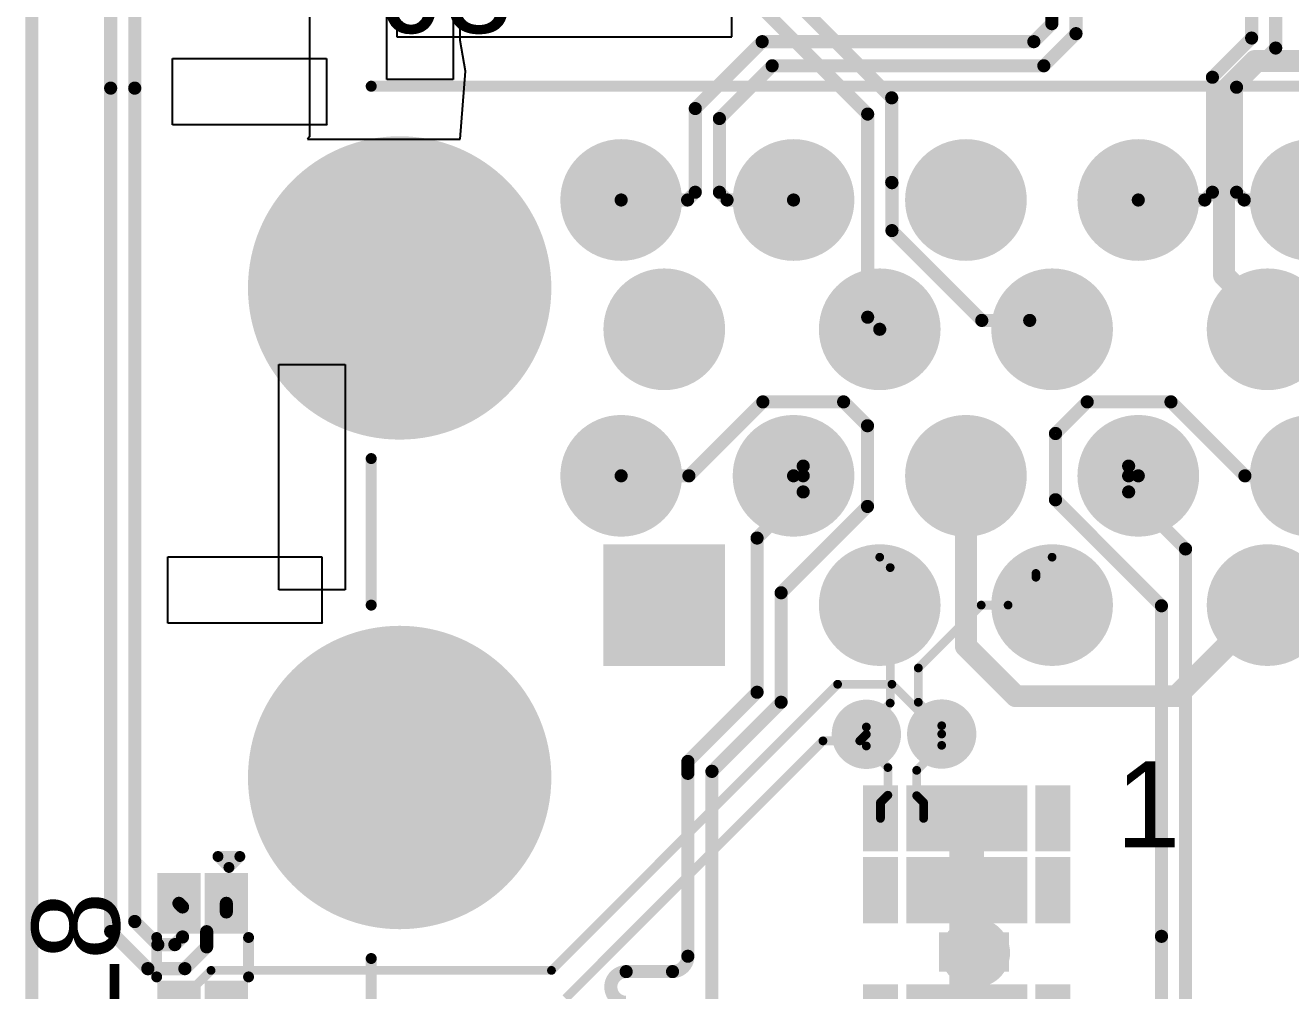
# Model space of a CAD drawing. Header units: millimetres. Extents: x 0 to 172, y 0 to 138.
# Drawn here: x 57.63 to 72.31, y 6.39 to 17.59 of the extents above; entities that cross this region are included whole.
import ezdxf

# ---------------------------------------------------------------- set-up
doc = ezdxf.new("R2010")
doc.units = ezdxf.units.MM
for name, color, linetype in [('BottomLayer', 5, 'Continuous'), ('BottomPaste', 16, 'Continuous'), ('BottomSolder', 6, 'Continuous'), ('MultiLayer', 9, 'Continuous'), ('PadHoleLayer', 156, 'Continuous'), ('TopLayer', 1, 'Continuous'), ('TopOverlay', 2, 'Continuous'), ('TopPaste', 8, 'Continuous'), ('TopSolder', 216, 'Continuous'), ('ViaHoleLayer', 16, 'Continuous')]:
    doc.layers.add(name, color=color, linetype=linetype)
doc.styles.add('Arial', font='', dxfattribs={"height": 0.2})
doc.styles.get('Arial').set_extended_font_data('Arial')

# ---------------------------------------------------------------- blocks, each defined once
blk = doc.blocks.new('10_USON__2_5_1__B_26')
at = {"layer": 'BottomLayer'}
for points in [[(-0.7, 1.1), (-0.135, 1.1), (-0.135, 0.9), (-0.7, 0.9)], [(0.135, 1.1), (0.7, 1.1), (0.7, 0.9), (0.135, 0.9)], [(-0.7, 0.6), (-0.135, 0.6), (-0.135, 0.4), (-0.7, 0.4)], [(0.135, 0.6), (0.7, 0.6), (0.7, 0.4), (0.135, 0.4)], [(-0.7, 0.2), (-0.135, 0.2), (-0.135, -0.2), (-0.7, -0.2)], [(0.135, 0.2), (0.7, 0.2), (0.7, -0.2), (0.135, -0.2)], [(-0.7, -0.4), (-0.135, -0.4), (-0.135, -0.6), (-0.7, -0.6)], [(0.135, -0.4), (0.7, -0.4), (0.7, -0.6), (0.135, -0.6)], [(-0.7, -0.9), (-0.135, -0.9), (-0.135, -1.1), (-0.7, -1.1)], [(0.135, -0.9), (0.7, -0.9), (0.7, -1.1), (0.135, -1.1)]]:
    blk.add_hatch(color=5, dxfattribs=at).paths.add_polyline_path(points)
at = {"layer": 'BottomPaste'}
for points in [[(-0.7, 1.1), (-0.135, 1.1), (-0.135, 0.9), (-0.7, 0.9)], [(0.135, 1.1), (0.7, 1.1), (0.7, 0.9), (0.135, 0.9)], [(-0.7, 0.6), (-0.135, 0.6), (-0.135, 0.4), (-0.7, 0.4)], [(0.135, 0.6), (0.7, 0.6), (0.7, 0.4), (0.135, 0.4)], [(-0.7, 0.2), (-0.135, 0.2), (-0.135, -0.2), (-0.7, -0.2)], [(0.135, 0.2), (0.7, 0.2), (0.7, -0.2), (0.135, -0.2)], [(-0.7, -0.4), (-0.135, -0.4), (-0.135, -0.6), (-0.7, -0.6)], [(0.135, -0.4), (0.7, -0.4), (0.7, -0.6), (0.135, -0.6)], [(-0.7, -0.9), (-0.135, -0.9), (-0.135, -1.1), (-0.7, -1.1)], [(0.135, -0.9), (0.7, -0.9), (0.7, -1.1), (0.135, -1.1)]]:
    blk.add_hatch(color=16, dxfattribs=at).paths.add_polyline_path(points)
at = {"layer": 'BottomSolder'}
for points in [[(-0.802, 1.202), (-0.033, 1.202), (-0.033, 0.798), (-0.802, 0.798)], [(0.033, 1.202), (0.802, 1.202), (0.802, 0.798), (0.033, 0.798)], [(-0.802, 0.702), (-0.033, 0.702), (-0.033, 0.298), (-0.802, 0.298)], [(0.033, 0.702), (0.802, 0.702), (0.802, 0.298), (0.033, 0.298)], [(-0.802, 0.302), (-0.033, 0.302), (-0.033, -0.302), (-0.802, -0.302)], [(0.033, 0.302), (0.802, 0.302), (0.802, -0.302), (0.033, -0.302)], [(-0.802, -0.298), (-0.033, -0.298), (-0.033, -0.702), (-0.802, -0.702)], [(0.033, -0.298), (0.802, -0.298), (0.802, -0.702), (0.033, -0.702)], [(-0.802, -0.798), (-0.033, -0.798), (-0.033, -1.202), (-0.802, -1.202)], [(0.033, -0.798), (0.802, -0.798), (0.802, -1.202), (0.033, -1.202)]]:
    blk.add_hatch(color=6, dxfattribs=at).paths.add_polyline_path(points)
blk = doc.blocks.new('10_USON__2_5_1__B_27')
at = {"layer": 'BottomLayer'}
for points in [[(-0.7, 1.1), (-0.135, 1.1), (-0.135, 0.9), (-0.7, 0.9)], [(0.135, 1.1), (0.7, 1.1), (0.7, 0.9), (0.135, 0.9)], [(-0.7, 0.6), (-0.135, 0.6), (-0.135, 0.4), (-0.7, 0.4)], [(0.135, 0.6), (0.7, 0.6), (0.7, 0.4), (0.135, 0.4)], [(-0.7, 0.2), (-0.135, 0.2), (-0.135, -0.2), (-0.7, -0.2)], [(0.135, 0.2), (0.7, 0.2), (0.7, -0.2), (0.135, -0.2)], [(-0.7, -0.4), (-0.135, -0.4), (-0.135, -0.6), (-0.7, -0.6)], [(0.135, -0.4), (0.7, -0.4), (0.7, -0.6), (0.135, -0.6)], [(-0.7, -0.9), (-0.135, -0.9), (-0.135, -1.1), (-0.7, -1.1)], [(0.135, -0.9), (0.7, -0.9), (0.7, -1.1), (0.135, -1.1)]]:
    blk.add_hatch(color=5, dxfattribs=at).paths.add_polyline_path(points)
at = {"layer": 'BottomPaste'}
for points in [[(-0.7, 1.1), (-0.135, 1.1), (-0.135, 0.9), (-0.7, 0.9)], [(0.135, 1.1), (0.7, 1.1), (0.7, 0.9), (0.135, 0.9)], [(-0.7, 0.6), (-0.135, 0.6), (-0.135, 0.4), (-0.7, 0.4)], [(0.135, 0.6), (0.7, 0.6), (0.7, 0.4), (0.135, 0.4)], [(-0.7, 0.2), (-0.135, 0.2), (-0.135, -0.2), (-0.7, -0.2)], [(0.135, 0.2), (0.7, 0.2), (0.7, -0.2), (0.135, -0.2)], [(-0.7, -0.4), (-0.135, -0.4), (-0.135, -0.6), (-0.7, -0.6)], [(0.135, -0.4), (0.7, -0.4), (0.7, -0.6), (0.135, -0.6)], [(-0.7, -0.9), (-0.135, -0.9), (-0.135, -1.1), (-0.7, -1.1)], [(0.135, -0.9), (0.7, -0.9), (0.7, -1.1), (0.135, -1.1)]]:
    blk.add_hatch(color=16, dxfattribs=at).paths.add_polyline_path(points)
at = {"layer": 'BottomSolder'}
for points in [[(-0.802, 1.202), (-0.033, 1.202), (-0.033, 0.798), (-0.802, 0.798)], [(0.033, 1.202), (0.802, 1.202), (0.802, 0.798), (0.033, 0.798)], [(-0.802, 0.702), (-0.033, 0.702), (-0.033, 0.298), (-0.802, 0.298)], [(0.033, 0.702), (0.802, 0.702), (0.802, 0.298), (0.033, 0.298)], [(-0.802, 0.302), (-0.033, 0.302), (-0.033, -0.302), (-0.802, -0.302)], [(0.033, 0.302), (0.802, 0.302), (0.802, -0.302), (0.033, -0.302)], [(-0.802, -0.298), (-0.033, -0.298), (-0.033, -0.702), (-0.802, -0.702)], [(0.033, -0.298), (0.802, -0.298), (0.802, -0.702), (0.033, -0.702)], [(-0.802, -0.798), (-0.033, -0.798), (-0.033, -1.202), (-0.802, -1.202)], [(0.033, -0.798), (0.802, -0.798), (0.802, -1.202), (0.033, -1.202)]]:
    blk.add_hatch(color=6, dxfattribs=at).paths.add_polyline_path(points)
blk = doc.blocks.new('MCZ1210DH900L2TA0G_247')
at = {"layer": 'TopLayer'}
for points in [[(-0.375, 0.125), (-0.875, 0.125), (-0.875, 0.425), (-0.375, 0.425)], [(0.875, 0.125), (0.375, 0.125), (0.375, 0.425), (0.875, 0.425)], [(-0.375, -0.425), (-0.875, -0.425), (-0.875, -0.125), (-0.375, -0.125)], [(0.875, -0.425), (0.375, -0.425), (0.375, -0.125), (0.875, -0.125)]]:
    blk.add_hatch(color=1, dxfattribs=at).paths.add_polyline_path(points)
at = {"layer": 'TopPaste'}
for points in [[(-0.375, 0.125), (-0.875, 0.125), (-0.875, 0.425), (-0.375, 0.425)], [(0.875, 0.125), (0.375, 0.125), (0.375, 0.425), (0.875, 0.425)], [(-0.375, -0.425), (-0.875, -0.425), (-0.875, -0.125), (-0.375, -0.125)], [(0.875, -0.425), (0.375, -0.425), (0.375, -0.125), (0.875, -0.125)]]:
    blk.add_hatch(color=8, dxfattribs=at).paths.add_polyline_path(points)
at = {"layer": 'TopSolder'}
for points in [[(-0.273, 0.023), (-0.977, 0.023), (-0.977, 0.527), (-0.273, 0.527)], [(0.977, 0.023), (0.273, 0.023), (0.273, 0.527), (0.977, 0.527)], [(-0.273, -0.527), (-0.977, -0.527), (-0.977, -0.023), (-0.273, -0.023)], [(0.977, -0.527), (0.273, -0.527), (0.273, -0.023), (0.977, -0.023)]]:
    blk.add_hatch(color=216, dxfattribs=at).paths.add_polyline_path(points)
at = {"layer": 'TopOverlay', "const_width": 0.127}
for points in [[(0.229, 0.533), (-0.229, 0.533)], [(-1.041, 0.305), (-1.168, 0.432)], [(-1.168, 0.178), (-1.168, 0.432)], [(-1.168, 0.178), (-1.041, 0.305)], [(0.229, -0.533), (-0.229, -0.533)]]:
    blk.add_lwpolyline(points, dxfattribs=at)
at = {"layer": 'TopOverlay', "const_width": 0.0635}
for points in [[(-0.26, 0.533, 1), (-0.197, 0.533, 1)], [(0.197, 0.533, 1), (0.26, 0.533, 1)], [(-1.2, 0.432, 1), (-1.137, 0.432, 1)], [(-1.2, 0.432, 1), (-1.137, 0.432, 1)], [(-1.073, 0.305, 1), (-1.01, 0.305, 1)], [(-1.073, 0.305, 1), (-1.01, 0.305, 1)], [(-1.2, 0.178, 1), (-1.137, 0.178, 1)], [(-1.2, 0.178, 1), (-1.137, 0.178, 1)], [(-0.26, -0.533, 1), (-0.197, -0.533, 1)], [(0.197, -0.533, 1), (0.26, -0.533, 1)]]:
    blk.add_lwpolyline(points, format="xyb", close=True, dxfattribs=at)
blk = doc.blocks.new('0484060003_266')
at = {"layer": 'BottomLayer'}
h = blk.add_hatch(color=5, dxfattribs=at)
edge = h.paths.add_edge_path()
edge.add_arc((-6.57, 2.33), 1.658, 0, 360)
h = blk.add_hatch(color=5, dxfattribs=at)
edge = h.paths.add_edge_path()
edge.add_arc((-4, 3.35), 0.604, 0, 360)
h = blk.add_hatch(color=5, dxfattribs=at)
edge = h.paths.add_edge_path()
edge.add_arc((-2, 3.35), 0.604, 0, 360)
h = blk.add_hatch(color=5, dxfattribs=at)
edge = h.paths.add_edge_path()
edge.add_arc((0, 3.35), 0.604, 0, 360)
h = blk.add_hatch(color=5, dxfattribs=at)
edge = h.paths.add_edge_path()
edge.add_arc((2, 3.35), 0.604, 0, 360)
h = blk.add_hatch(color=5, dxfattribs=at)
edge = h.paths.add_edge_path()
edge.add_arc((4, 3.35), 0.604, 0, 360)
h = blk.add_hatch(color=5, dxfattribs=at)
edge = h.paths.add_edge_path()
edge.add_arc((-3.5, 1.85), 0.604, 0, 360)
h = blk.add_hatch(color=5, dxfattribs=at)
edge = h.paths.add_edge_path()
edge.add_arc((-1, 1.85), 0.604, 0, 360)
h = blk.add_hatch(color=5, dxfattribs=at)
edge = h.paths.add_edge_path()
edge.add_arc((1, 1.85), 0.604, 0, 360)
h = blk.add_hatch(color=5, dxfattribs=at)
edge = h.paths.add_edge_path()
edge.add_arc((3.5, 1.85), 0.604, 0, 360)
h = blk.add_hatch(color=5, dxfattribs=at)
edge = h.paths.add_edge_path()
edge.add_arc((-4, 0.15), 0.604, 0, 360)
h = blk.add_hatch(color=5, dxfattribs=at)
edge = h.paths.add_edge_path()
edge.add_arc((-2, 0.15), 0.604, 0, 360)
h = blk.add_hatch(color=5, dxfattribs=at)
edge = h.paths.add_edge_path()
edge.add_arc((0, 0.15), 0.604, 0, 360)
h = blk.add_hatch(color=5, dxfattribs=at)
edge = h.paths.add_edge_path()
edge.add_arc((2, 0.15), 0.604, 0, 360)
h = blk.add_hatch(color=5, dxfattribs=at)
edge = h.paths.add_edge_path()
edge.add_arc((4, 0.15), 0.604, 0, 360)
blk.add_hatch(color=5, dxfattribs=at).paths.add_polyline_path([(-4.104, -0.746), (-2.896, -0.746), (-2.896, -1.954), (-4.104, -1.954)])
h = blk.add_hatch(color=5, dxfattribs=at)
edge = h.paths.add_edge_path()
edge.add_arc((-1, -1.35), 0.604, 0, 360)
h = blk.add_hatch(color=5, dxfattribs=at)
edge = h.paths.add_edge_path()
edge.add_arc((1, -1.35), 0.604, 0, 360)
h = blk.add_hatch(color=5, dxfattribs=at)
edge = h.paths.add_edge_path()
edge.add_arc((3.5, -1.35), 0.604, 0, 360)
h = blk.add_hatch(color=5, dxfattribs=at)
edge = h.paths.add_edge_path()
edge.add_arc((-6.57, -3.35), 1.658, 0, 360)
at = {"layer": 'BottomSolder'}
h = blk.add_hatch(color=6, dxfattribs=at)
edge = h.paths.add_edge_path()
edge.add_arc((-6.57, 2.33), 1.76, 0, 360)
h = blk.add_hatch(color=6, dxfattribs=at)
edge = h.paths.add_edge_path()
edge.add_arc((-4, 3.35), 0.706, 0, 360)
h = blk.add_hatch(color=6, dxfattribs=at)
edge = h.paths.add_edge_path()
edge.add_arc((-2, 3.35), 0.706, 0, 360)
h = blk.add_hatch(color=6, dxfattribs=at)
edge = h.paths.add_edge_path()
edge.add_arc((0, 3.35), 0.706, 0, 360)
h = blk.add_hatch(color=6, dxfattribs=at)
edge = h.paths.add_edge_path()
edge.add_arc((2, 3.35), 0.706, 0, 360)
h = blk.add_hatch(color=6, dxfattribs=at)
edge = h.paths.add_edge_path()
edge.add_arc((4, 3.35), 0.706, 0, 360)
h = blk.add_hatch(color=6, dxfattribs=at)
edge = h.paths.add_edge_path()
edge.add_arc((-3.5, 1.85), 0.706, 0, 360)
h = blk.add_hatch(color=6, dxfattribs=at)
edge = h.paths.add_edge_path()
edge.add_arc((-1, 1.85), 0.706, 0, 360)
h = blk.add_hatch(color=6, dxfattribs=at)
edge = h.paths.add_edge_path()
edge.add_arc((1, 1.85), 0.706, 0, 360)
h = blk.add_hatch(color=6, dxfattribs=at)
edge = h.paths.add_edge_path()
edge.add_arc((3.5, 1.85), 0.706, 0, 360)
h = blk.add_hatch(color=6, dxfattribs=at)
edge = h.paths.add_edge_path()
edge.add_arc((-4, 0.15), 0.706, 0, 360)
h = blk.add_hatch(color=6, dxfattribs=at)
edge = h.paths.add_edge_path()
edge.add_arc((-2, 0.15), 0.706, 0, 360)
h = blk.add_hatch(color=6, dxfattribs=at)
edge = h.paths.add_edge_path()
edge.add_arc((0, 0.15), 0.706, 0, 360)
h = blk.add_hatch(color=6, dxfattribs=at)
edge = h.paths.add_edge_path()
edge.add_arc((2, 0.15), 0.706, 0, 360)
h = blk.add_hatch(color=6, dxfattribs=at)
edge = h.paths.add_edge_path()
edge.add_arc((4, 0.15), 0.706, 0, 360)
blk.add_hatch(color=6, dxfattribs=at).paths.add_polyline_path([(-4.206, -0.644), (-2.794, -0.644), (-2.794, -2.056), (-4.206, -2.056)])
h = blk.add_hatch(color=6, dxfattribs=at)
edge = h.paths.add_edge_path()
edge.add_arc((-1, -1.35), 0.706, 0, 360)
h = blk.add_hatch(color=6, dxfattribs=at)
edge = h.paths.add_edge_path()
edge.add_arc((1, -1.35), 0.706, 0, 360)
h = blk.add_hatch(color=6, dxfattribs=at)
edge = h.paths.add_edge_path()
edge.add_arc((3.5, -1.35), 0.706, 0, 360)
h = blk.add_hatch(color=6, dxfattribs=at)
edge = h.paths.add_edge_path()
edge.add_arc((-6.57, -3.35), 1.76, 0, 360)
at = {"layer": 'MultiLayer'}
h = blk.add_hatch(color=9, dxfattribs=at)
edge = h.paths.add_edge_path()
edge.add_arc((-6.57, 2.33), 1.658, 0, 360)
h = blk.add_hatch(color=9, dxfattribs=at)
edge = h.paths.add_edge_path()
edge.add_arc((-4, 3.35), 0.604, 0, 360)
h = blk.add_hatch(color=9, dxfattribs=at)
edge = h.paths.add_edge_path()
edge.add_arc((-2, 3.35), 0.604, 0, 360)
h = blk.add_hatch(color=9, dxfattribs=at)
edge = h.paths.add_edge_path()
edge.add_arc((0, 3.35), 0.604, 0, 360)
h = blk.add_hatch(color=9, dxfattribs=at)
edge = h.paths.add_edge_path()
edge.add_arc((2, 3.35), 0.604, 0, 360)
h = blk.add_hatch(color=9, dxfattribs=at)
edge = h.paths.add_edge_path()
edge.add_arc((4, 3.35), 0.604, 0, 360)
h = blk.add_hatch(color=9, dxfattribs=at)
edge = h.paths.add_edge_path()
edge.add_arc((-3.5, 1.85), 0.604, 0, 360)
h = blk.add_hatch(color=9, dxfattribs=at)
edge = h.paths.add_edge_path()
edge.add_arc((-1, 1.85), 0.604, 0, 360)
h = blk.add_hatch(color=9, dxfattribs=at)
edge = h.paths.add_edge_path()
edge.add_arc((1, 1.85), 0.604, 0, 360)
h = blk.add_hatch(color=9, dxfattribs=at)
edge = h.paths.add_edge_path()
edge.add_arc((3.5, 1.85), 0.604, 0, 360)
h = blk.add_hatch(color=9, dxfattribs=at)
edge = h.paths.add_edge_path()
edge.add_arc((-4, 0.15), 0.604, 0, 360)
h = blk.add_hatch(color=9, dxfattribs=at)
edge = h.paths.add_edge_path()
edge.add_arc((-2, 0.15), 0.604, 0, 360)
h = blk.add_hatch(color=9, dxfattribs=at)
edge = h.paths.add_edge_path()
edge.add_arc((0, 0.15), 0.604, 0, 360)
h = blk.add_hatch(color=9, dxfattribs=at)
edge = h.paths.add_edge_path()
edge.add_arc((2, 0.15), 0.604, 0, 360)
h = blk.add_hatch(color=9, dxfattribs=at)
edge = h.paths.add_edge_path()
edge.add_arc((4, 0.15), 0.604, 0, 360)
blk.add_hatch(color=9, dxfattribs=at).paths.add_polyline_path([(-4.104, -0.746), (-2.896, -0.746), (-2.896, -1.954), (-4.104, -1.954)])
h = blk.add_hatch(color=9, dxfattribs=at)
edge = h.paths.add_edge_path()
edge.add_arc((-1, -1.35), 0.604, 0, 360)
h = blk.add_hatch(color=9, dxfattribs=at)
edge = h.paths.add_edge_path()
edge.add_arc((1, -1.35), 0.604, 0, 360)
h = blk.add_hatch(color=9, dxfattribs=at)
edge = h.paths.add_edge_path()
edge.add_arc((3.5, -1.35), 0.604, 0, 360)
h = blk.add_hatch(color=9, dxfattribs=at)
edge = h.paths.add_edge_path()
edge.add_arc((-6.57, -3.35), 1.658, 0, 360)
at = {"layer": 'PadHoleLayer'}
h = blk.add_hatch(color=156, dxfattribs=at)
edge = h.paths.add_edge_path()
edge.add_arc((-4, 3.35), 0.35, 0, 360)
h = blk.add_hatch(color=156, dxfattribs=at)
edge = h.paths.add_edge_path()
edge.add_arc((-2, 3.35), 0.35, 0, 360)
h = blk.add_hatch(color=156, dxfattribs=at)
edge = h.paths.add_edge_path()
edge.add_arc((0, 3.35), 0.35, 0, 360)
h = blk.add_hatch(color=156, dxfattribs=at)
edge = h.paths.add_edge_path()
edge.add_arc((2, 3.35), 0.35, 0, 360)
h = blk.add_hatch(color=156, dxfattribs=at)
edge = h.paths.add_edge_path()
edge.add_arc((4, 3.35), 0.35, 0, 360)
h = blk.add_hatch(color=156, dxfattribs=at)
edge = h.paths.add_edge_path()
edge.add_arc((-6.57, 2.33), 1.15, 0, 360)
h = blk.add_hatch(color=156, dxfattribs=at)
edge = h.paths.add_edge_path()
edge.add_arc((-3.5, 1.85), 0.35, 0, 360)
h = blk.add_hatch(color=156, dxfattribs=at)
edge = h.paths.add_edge_path()
edge.add_arc((-1, 1.85), 0.35, 0, 360)
h = blk.add_hatch(color=156, dxfattribs=at)
edge = h.paths.add_edge_path()
edge.add_arc((1, 1.85), 0.35, 0, 360)
h = blk.add_hatch(color=156, dxfattribs=at)
edge = h.paths.add_edge_path()
edge.add_arc((3.5, 1.85), 0.35, 0, 360)
h = blk.add_hatch(color=156, dxfattribs=at)
edge = h.paths.add_edge_path()
edge.add_arc((-4, 0.15), 0.35, 0, 360)
h = blk.add_hatch(color=156, dxfattribs=at)
edge = h.paths.add_edge_path()
edge.add_arc((-2, 0.15), 0.35, 0, 360)
h = blk.add_hatch(color=156, dxfattribs=at)
edge = h.paths.add_edge_path()
edge.add_arc((0, 0.15), 0.35, 0, 360)
h = blk.add_hatch(color=156, dxfattribs=at)
edge = h.paths.add_edge_path()
edge.add_arc((2, 0.15), 0.35, 0, 360)
h = blk.add_hatch(color=156, dxfattribs=at)
edge = h.paths.add_edge_path()
edge.add_arc((4, 0.15), 0.35, 0, 360)
h = blk.add_hatch(color=156, dxfattribs=at)
edge = h.paths.add_edge_path()
edge.add_arc((-3.5, -1.35), 0.35, 0, 360)
h = blk.add_hatch(color=156, dxfattribs=at)
edge = h.paths.add_edge_path()
edge.add_arc((-1, -1.35), 0.35, 0, 360)
h = blk.add_hatch(color=156, dxfattribs=at)
edge = h.paths.add_edge_path()
edge.add_arc((1, -1.35), 0.35, 0, 360)
h = blk.add_hatch(color=156, dxfattribs=at)
edge = h.paths.add_edge_path()
edge.add_arc((3.5, -1.35), 0.35, 0, 360)
h = blk.add_hatch(color=156, dxfattribs=at)
edge = h.paths.add_edge_path()
edge.add_arc((-6.57, -3.35), 1.15, 0, 360)
at = {"layer": 'TopLayer'}
h = blk.add_hatch(color=1, dxfattribs=at)
edge = h.paths.add_edge_path()
edge.add_arc((-6.57, 2.33), 1.658, 0, 360)
h = blk.add_hatch(color=1, dxfattribs=at)
edge = h.paths.add_edge_path()
edge.add_arc((-4, 3.35), 0.604, 0, 360)
h = blk.add_hatch(color=1, dxfattribs=at)
edge = h.paths.add_edge_path()
edge.add_arc((-2, 3.35), 0.604, 0, 360)
h = blk.add_hatch(color=1, dxfattribs=at)
edge = h.paths.add_edge_path()
edge.add_arc((0, 3.35), 0.604, 0, 360)
h = blk.add_hatch(color=1, dxfattribs=at)
edge = h.paths.add_edge_path()
edge.add_arc((2, 3.35), 0.604, 0, 360)
h = blk.add_hatch(color=1, dxfattribs=at)
edge = h.paths.add_edge_path()
edge.add_arc((4, 3.35), 0.604, 0, 360)
h = blk.add_hatch(color=1, dxfattribs=at)
edge = h.paths.add_edge_path()
edge.add_arc((-3.5, 1.85), 0.604, 0, 360)
h = blk.add_hatch(color=1, dxfattribs=at)
edge = h.paths.add_edge_path()
edge.add_arc((-1, 1.85), 0.604, 0, 360)
h = blk.add_hatch(color=1, dxfattribs=at)
edge = h.paths.add_edge_path()
edge.add_arc((1, 1.85), 0.604, 0, 360)
h = blk.add_hatch(color=1, dxfattribs=at)
edge = h.paths.add_edge_path()
edge.add_arc((3.5, 1.85), 0.604, 0, 360)
h = blk.add_hatch(color=1, dxfattribs=at)
edge = h.paths.add_edge_path()
edge.add_arc((-4, 0.15), 0.604, 0, 360)
h = blk.add_hatch(color=1, dxfattribs=at)
edge = h.paths.add_edge_path()
edge.add_arc((-2, 0.15), 0.604, 0, 360)
h = blk.add_hatch(color=1, dxfattribs=at)
edge = h.paths.add_edge_path()
edge.add_arc((0, 0.15), 0.604, 0, 360)
h = blk.add_hatch(color=1, dxfattribs=at)
edge = h.paths.add_edge_path()
edge.add_arc((2, 0.15), 0.604, 0, 360)
h = blk.add_hatch(color=1, dxfattribs=at)
edge = h.paths.add_edge_path()
edge.add_arc((4, 0.15), 0.604, 0, 360)
blk.add_hatch(color=1, dxfattribs=at).paths.add_polyline_path([(-4.104, -0.746), (-2.896, -0.746), (-2.896, -1.954), (-4.104, -1.954)])
h = blk.add_hatch(color=1, dxfattribs=at)
edge = h.paths.add_edge_path()
edge.add_arc((-1, -1.35), 0.604, 0, 360)
h = blk.add_hatch(color=1, dxfattribs=at)
edge = h.paths.add_edge_path()
edge.add_arc((1, -1.35), 0.604, 0, 360)
h = blk.add_hatch(color=1, dxfattribs=at)
edge = h.paths.add_edge_path()
edge.add_arc((3.5, -1.35), 0.604, 0, 360)
h = blk.add_hatch(color=1, dxfattribs=at)
edge = h.paths.add_edge_path()
edge.add_arc((-6.57, -3.35), 1.658, 0, 360)
at = {"layer": 'TopSolder'}
h = blk.add_hatch(color=216, dxfattribs=at)
edge = h.paths.add_edge_path()
edge.add_arc((-6.57, 2.33), 1.76, 0, 360)
h = blk.add_hatch(color=216, dxfattribs=at)
edge = h.paths.add_edge_path()
edge.add_arc((-4, 3.35), 0.706, 0, 360)
h = blk.add_hatch(color=216, dxfattribs=at)
edge = h.paths.add_edge_path()
edge.add_arc((-2, 3.35), 0.706, 0, 360)
h = blk.add_hatch(color=216, dxfattribs=at)
edge = h.paths.add_edge_path()
edge.add_arc((0, 3.35), 0.706, 0, 360)
h = blk.add_hatch(color=216, dxfattribs=at)
edge = h.paths.add_edge_path()
edge.add_arc((2, 3.35), 0.706, 0, 360)
h = blk.add_hatch(color=216, dxfattribs=at)
edge = h.paths.add_edge_path()
edge.add_arc((4, 3.35), 0.706, 0, 360)
h = blk.add_hatch(color=216, dxfattribs=at)
edge = h.paths.add_edge_path()
edge.add_arc((-3.5, 1.85), 0.706, 0, 360)
h = blk.add_hatch(color=216, dxfattribs=at)
edge = h.paths.add_edge_path()
edge.add_arc((-1, 1.85), 0.706, 0, 360)
h = blk.add_hatch(color=216, dxfattribs=at)
edge = h.paths.add_edge_path()
edge.add_arc((1, 1.85), 0.706, 0, 360)
h = blk.add_hatch(color=216, dxfattribs=at)
edge = h.paths.add_edge_path()
edge.add_arc((3.5, 1.85), 0.706, 0, 360)
h = blk.add_hatch(color=216, dxfattribs=at)
edge = h.paths.add_edge_path()
edge.add_arc((-4, 0.15), 0.706, 0, 360)
h = blk.add_hatch(color=216, dxfattribs=at)
edge = h.paths.add_edge_path()
edge.add_arc((-2, 0.15), 0.706, 0, 360)
h = blk.add_hatch(color=216, dxfattribs=at)
edge = h.paths.add_edge_path()
edge.add_arc((0, 0.15), 0.706, 0, 360)
h = blk.add_hatch(color=216, dxfattribs=at)
edge = h.paths.add_edge_path()
edge.add_arc((2, 0.15), 0.706, 0, 360)
h = blk.add_hatch(color=216, dxfattribs=at)
edge = h.paths.add_edge_path()
edge.add_arc((4, 0.15), 0.706, 0, 360)
blk.add_hatch(color=216, dxfattribs=at).paths.add_polyline_path([(-4.206, -0.644), (-2.794, -0.644), (-2.794, -2.056), (-4.206, -2.056)])
h = blk.add_hatch(color=216, dxfattribs=at)
edge = h.paths.add_edge_path()
edge.add_arc((-1, -1.35), 0.706, 0, 360)
h = blk.add_hatch(color=216, dxfattribs=at)
edge = h.paths.add_edge_path()
edge.add_arc((1, -1.35), 0.706, 0, 360)
h = blk.add_hatch(color=216, dxfattribs=at)
edge = h.paths.add_edge_path()
edge.add_arc((3.5, -1.35), 0.706, 0, 360)
h = blk.add_hatch(color=216, dxfattribs=at)
edge = h.paths.add_edge_path()
edge.add_arc((-6.57, -3.35), 1.76, 0, 360)
at = {"layer": 'TopOverlay', "const_width": 0.127}
for points in [[(-6.9, 4.67), (6.9, 4.67)], [(-6.9, -1.35), (-6.9, 0.35)], [(-6.9, -12.231), (-6.9, -5.45)]]:
    blk.add_lwpolyline(points, dxfattribs=at)
at = {"layer": 'TopOverlay', "const_width": 0.0635}
for points in [[(-6.932, 4.67, 1), (-6.868, 4.67, 1)], [(-6.932, 0.35, 1), (-6.868, 0.35, 1)], [(-6.932, -1.35, 1), (-6.868, -1.35, 1)], [(-6.932, -5.45, 1), (-6.868, -5.45, 1)]]:
    blk.add_lwpolyline(points, format="xyb", close=True, dxfattribs=at)
at = {"layer": 'TopOverlay'}
blk.add_text('1', height=1, dxfattribs=at).set_placement((1.742, -4.161))

msp = doc.modelspace()

# ---------------------------------------------------------------- hatches: boundary and pattern name
at = {"layer": 'BottomLayer'}
h = msp.add_hatch(color=5, dxfattribs=at)
edge = h.paths.add_edge_path()
edge.add_arc((67.391, 9.368), 0.3, 0, 360)
h = msp.add_hatch(color=5, dxfattribs=at)
edge = h.paths.add_edge_path()
edge.add_arc((68.265, 9.371), 0.3, 0, 360)
for points in [[(68.355, 4.964), (68.755, 4.964), (68.755, 8.676), (68.355, 8.676)], [(68.233, 6.615), (69.045, 6.615), (69.045, 7.07), (68.233, 7.07)]]:
    msp.add_hatch(color=5, dxfattribs=at).paths.add_polyline_path(points)
h = msp.add_hatch(color=5, dxfattribs=at)
edge = h.paths.add_edge_path()
edge.add_arc((68.656, 6.833), 0.3, 0, 360)
at = {"layer": 'BottomSolder'}
h = msp.add_hatch(color=6, dxfattribs=at)
edge = h.paths.add_edge_path()
edge.add_arc((67.391, 9.368), 0.402, 0, 360)
h = msp.add_hatch(color=6, dxfattribs=at)
edge = h.paths.add_edge_path()
edge.add_arc((68.265, 9.371), 0.402, 0, 360)
h = msp.add_hatch(color=6, dxfattribs=at)
edge = h.paths.add_edge_path()
edge.add_arc((68.656, 6.833), 0.402, 0, 360)
at = {"layer": 'TopLayer'}
h = msp.add_hatch(color=1, dxfattribs=at)
edge = h.paths.add_edge_path()
edge.add_arc((67.391, 9.368), 0.3, 0, 360)
h = msp.add_hatch(color=1, dxfattribs=at)
edge = h.paths.add_edge_path()
edge.add_arc((68.265, 9.371), 0.3, 0, 360)
h = msp.add_hatch(color=1, dxfattribs=at)
edge = h.paths.add_edge_path()
edge.add_arc((68.656, 6.833), 0.3, 0, 360)
at = {"layer": 'TopSolder'}
h = msp.add_hatch(color=216, dxfattribs=at)
edge = h.paths.add_edge_path()
edge.add_arc((67.391, 9.368), 0.402, 0, 360)
h = msp.add_hatch(color=216, dxfattribs=at)
edge = h.paths.add_edge_path()
edge.add_arc((68.265, 9.371), 0.402, 0, 360)
h = msp.add_hatch(color=216, dxfattribs=at)
edge = h.paths.add_edge_path()
edge.add_arc((68.656, 6.833), 0.402, 0, 360)
at = {"layer": 'ViaHoleLayer'}
h = msp.add_hatch(color=16, dxfattribs=at)
edge = h.paths.add_edge_path()
edge.add_arc((67.391, 9.368), 0.15, 0, 360)
h = msp.add_hatch(color=16, dxfattribs=at)
edge = h.paths.add_edge_path()
edge.add_arc((68.265, 9.371), 0.15, 0, 360)
h = msp.add_hatch(color=16, dxfattribs=at)
edge = h.paths.add_edge_path()
edge.add_arc((68.656, 6.833), 0.15, 0, 360)

# ---------------------------------------------------------------- linework, layer by layer
at = {"layer": 'BottomLayer'}
for p, q in [((60.93, 30.246), (60.93, 16.298)), ((62.677, 17.419), (62.677, 30.246)), ((61.942, 18.573), (61.942, 17.461)), ((65.831, 17.461), (65.831, 18.612)), ((61.942, 17.461), (65.831, 17.461)), ((62.739, 17.063), (62.677, 17.419)), ((62.677, 16.274), (62.739, 17.063)), ((60.93, 16.298), (60.906, 16.274)), ((60.906, 16.274), (62.554, 16.274)), ((62.554, 16.274), (62.677, 16.274))]:
    msp.add_line(p, q, dxfattribs=at)
for points, const_width in [([(66.331, 18.106), (67.685, 16.752)], 0.152), ([(66.051, 17.919), (67.406, 16.564)], 0.152), ([(71.54, 16.821), (71.899, 17.18)], 0.254), ([(71.899, 17.18), (74.138, 17.18)], 0.254), ([(71.54, 14.693), (71.54, 16.821)], 0.254), ([(67.685, 15.771), (67.685, 16.752)], 0.152), ([(67.406, 14.207), (67.406, 16.564)], 0.152), ([(67.685, 15.771), (67.688, 15.768)], 0.152), ([(67.688, 15.212), (67.688, 15.768)], 0.152), ([(67.688, 15.212), (68.73, 14.17)], 0.152), ([(71.54, 14.693), (72.046, 14.187)], 0.254), ([(67.406, 14.207), (67.546, 14.067)], 0.152), ([(68.73, 14.17), (69.286, 14.17)], 0.152), ([(72.046, 14.067), (72.046, 14.187)], 0.254), ([(65.332, 12.367), (66.19, 13.225)], 0.152), ([(66.19, 13.225), (67.127, 13.225)], 0.152), ([(67.127, 13.225), (67.404, 12.948)], 0.152), ([(69.586, 12.858), (69.953, 13.225)], 0.152), ([(69.953, 13.225), (70.925, 13.225)], 0.152), ([(70.925, 13.225), (71.783, 12.367)], 0.152), ([(67.404, 12.012), (67.404, 12.948)], 0.152), ([(69.586, 12.089), (69.586, 12.858)], 0.152), ([(66.546, 12.367), (66.658, 12.48)], 0.152), ([(70.434, 12.48), (70.546, 12.367)], 0.152), ([(64.546, 12.367), (65.332, 12.367)], 0.152), ([(66.658, 12.18), (66.658, 12.367)], 0.152), ([(70.434, 12.18), (70.434, 12.367)], 0.152), ([(71.783, 12.367), (72.546, 12.367)], 0.152), ([(66.123, 11.645), (66.658, 12.18)], 0.152), ([(70.434, 12.18), (71.095, 11.519)], 0.152), ([(66.402, 11.01), (67.404, 12.012)], 0.152), ([(69.586, 12.089), (70.815, 10.859)], 0.152), ([(66.123, 9.856), (66.123, 11.645)], 0.152), ([(67.546, 11.423), (67.668, 11.302)], 0.102), ([(69.358, 11.235), (69.546, 11.423)], 0.102), ([(71.095, 4.136), (71.095, 11.519)], 0.152), ([(67.668, 9.73), (67.668, 11.302)], 0.102), ([(69.035, 10.867), (69.358, 11.19)], 0.102), ([(69.358, 11.19), (69.358, 11.235)], 0.102), ([(66.402, 9.74), (66.402, 11.01)], 0.152), ([(67.994, 10.137), (68.723, 10.867)], 0.102), ([(68.723, 10.867), (69.035, 10.867)], 0.102), ([(70.815, 7.024), (70.815, 10.859)], 0.152), ([(67.994, 9.74), (67.994, 10.137)], 0.102), ([(65.32, 9.053), (66.123, 9.856)], 0.152), ([(65.599, 8.938), (66.402, 9.74)], 0.152), ([(67.391, 9.453), (67.668, 9.73)], 0.102), ([(67.994, 9.74), (68.265, 9.468)], 0.102), ([(67.391, 9.233), (67.391, 9.453)], 0.102), ([(68.265, 9.24), (68.265, 9.468)], 0.102), ([(67.391, 9.233), (67.641, 8.982)], 0.102), ([(67.975, 8.95), (68.265, 9.24)], 0.102), ([(65.32, 8.915), (65.32, 9.053)], 0.152), ([(65.32, 6.793), (65.32, 8.915)], 0.152), ([(65.599, 4.471), (65.599, 8.938)], 0.152), ([(67.641, 8.662), (67.641, 8.982)], 0.102), ([(67.975, 8.656), (67.975, 8.95)], 0.102), ([(67.555, 8.576), (67.641, 8.662)], 0.102), ([(67.975, 8.656), (68.055, 8.576)], 0.102), ([(67.555, 8.393), (67.555, 8.576)], 0.102), ([(68.055, 8.393), (68.055, 8.576)], 0.102), ([(70.815, 5.529), (70.815, 7.024)], 0.152), ([(64.604, 6.615), (65.142, 6.615)], 0.152)]:
    msp.add_lwpolyline(points, dxfattribs=dict(at, const_width=const_width))
for points, const_width in [([(71.836, 17.18, 1), (71.963, 17.18, 1)], 0.127), ([(71.836, 17.18, 1), (71.963, 17.18, 1)], 0.127), ([(71.477, 16.821, 1), (71.604, 16.821, 1)], 0.127), ([(71.477, 16.821, 1), (71.604, 16.821, 1)], 0.127), ([(67.647, 16.752, 1), (67.723, 16.752, 1)], 0.0762), ([(67.647, 16.752, 1), (67.723, 16.752, 1)], 0.0762), ([(67.368, 16.564, 1), (67.444, 16.564, 1)], 0.0762), ([(67.368, 16.564, 1), (67.444, 16.564, 1)], 0.0762), ([(67.647, 15.771, 1), (67.723, 15.771, 1)], 0.0762), ([(67.647, 15.771, 1), (67.723, 15.771, 1)], 0.0762), ([(67.65, 15.768, 1), (67.726, 15.768, 1)], 0.0762), ([(67.65, 15.768, 1), (67.726, 15.768, 1)], 0.0762), ([(67.65, 15.212, 1), (67.726, 15.212, 1)], 0.0762), ([(67.65, 15.212, 1), (67.726, 15.212, 1)], 0.0762), ([(71.477, 14.693, 1), (71.604, 14.693, 1)], 0.127), ([(71.477, 14.693, 1), (71.604, 14.693, 1)], 0.127), ([(67.368, 14.207, 1), (67.444, 14.207, 1)], 0.0762), ([(67.368, 14.207, 1), (67.444, 14.207, 1)], 0.0762), ([(68.692, 14.17, 1), (68.768, 14.17, 1)], 0.0762), ([(68.692, 14.17, 1), (68.768, 14.17, 1)], 0.0762), ([(69.248, 14.17, 1), (69.324, 14.17, 1)], 0.0762), ([(71.983, 14.187, 1), (72.11, 14.187, 1)], 0.127), ([(71.983, 14.187, 1), (72.11, 14.187, 1)], 0.127), ([(67.508, 14.067, 1), (67.584, 14.067, 1)], 0.0762), ([(71.983, 14.067, 1), (72.11, 14.067, 1)], 0.127), ([(66.152, 13.225, 1), (66.228, 13.225, 1)], 0.0762), ([(66.152, 13.225, 1), (66.228, 13.225, 1)], 0.0762), ([(67.089, 13.225, 1), (67.165, 13.225, 1)], 0.0762), ([(67.089, 13.225, 1), (67.165, 13.225, 1)], 0.0762), ([(69.915, 13.225, 1), (69.991, 13.225, 1)], 0.0762), ([(69.915, 13.225, 1), (69.991, 13.225, 1)], 0.0762), ([(70.887, 13.225, 1), (70.963, 13.225, 1)], 0.0762), ([(70.887, 13.225, 1), (70.963, 13.225, 1)], 0.0762), ([(67.366, 12.948, 1), (67.442, 12.948, 1)], 0.0762), ([(67.366, 12.948, 1), (67.442, 12.948, 1)], 0.0762), ([(69.547, 12.858, 1), (69.624, 12.858, 1)], 0.0762), ([(69.547, 12.858, 1), (69.624, 12.858, 1)], 0.0762), ([(66.62, 12.48, 1), (66.696, 12.48, 1)], 0.0762), ([(70.396, 12.48, 1), (70.472, 12.48, 1)], 0.0762), ([(64.508, 12.367, 1), (64.584, 12.367, 1)], 0.0762), ([(65.294, 12.367, 1), (65.37, 12.367, 1)], 0.0762), ([(65.294, 12.367, 1), (65.37, 12.367, 1)], 0.0762), ([(66.508, 12.367, 1), (66.584, 12.367, 1)], 0.0762), ([(66.62, 12.367, 1), (66.696, 12.367, 1)], 0.0762), ([(70.396, 12.367, 1), (70.472, 12.367, 1)], 0.0762), ([(70.508, 12.367, 1), (70.584, 12.367, 1)], 0.0762), ([(71.745, 12.367, 1), (71.821, 12.367, 1)], 0.0762), ([(71.745, 12.367, 1), (71.821, 12.367, 1)], 0.0762), ([(66.62, 12.18, 1), (66.696, 12.18, 1)], 0.0762), ([(66.62, 12.18, 1), (66.696, 12.18, 1)], 0.0762), ([(70.396, 12.18, 1), (70.472, 12.18, 1)], 0.0762), ([(70.396, 12.18, 1), (70.472, 12.18, 1)], 0.0762), ([(67.366, 12.012, 1), (67.442, 12.012, 1)], 0.0762), ([(67.366, 12.012, 1), (67.442, 12.012, 1)], 0.0762), ([(69.547, 12.089, 1), (69.624, 12.089, 1)], 0.0762), ([(69.547, 12.089, 1), (69.624, 12.089, 1)], 0.0762), ([(66.085, 11.645, 1), (66.161, 11.645, 1)], 0.0762), ([(66.085, 11.645, 1), (66.161, 11.645, 1)], 0.0762), ([(67.521, 11.423, 1), (67.571, 11.423, 1)], 0.0508), ([(69.521, 11.423, 1), (69.571, 11.423, 1)], 0.0508), ([(71.056, 11.519, 1), (71.133, 11.519, 1)], 0.0762), ([(71.056, 11.519, 1), (71.133, 11.519, 1)], 0.0762), ([(67.642, 11.302, 1), (67.693, 11.302, 1)], 0.0508), ([(67.642, 11.302, 1), (67.693, 11.302, 1)], 0.0508), ([(69.333, 11.235, 1), (69.383, 11.235, 1)], 0.0508), ([(69.333, 11.235, 1), (69.383, 11.235, 1)], 0.0508), ([(69.333, 11.19, 1), (69.383, 11.19, 1)], 0.0508), ([(69.333, 11.19, 1), (69.383, 11.19, 1)], 0.0508), ([(66.364, 11.01, 1), (66.44, 11.01, 1)], 0.0762), ([(66.364, 11.01, 1), (66.44, 11.01, 1)], 0.0762), ([(68.698, 10.867, 1), (68.749, 10.867, 1)], 0.0508), ([(68.698, 10.867, 1), (68.749, 10.867, 1)], 0.0508), ([(69.01, 10.867, 1), (69.06, 10.867, 1)], 0.0508), ([(69.01, 10.867, 1), (69.06, 10.867, 1)], 0.0508), ([(70.777, 10.859, 1), (70.853, 10.859, 1)], 0.0762), ([(70.777, 10.859, 1), (70.853, 10.859, 1)], 0.0762), ([(67.968, 10.137, 1), (68.019, 10.137, 1)], 0.0508), ([(67.968, 10.137, 1), (68.019, 10.137, 1)], 0.0508), ([(66.085, 9.856, 1), (66.161, 9.856, 1)], 0.0762), ([(66.085, 9.856, 1), (66.161, 9.856, 1)], 0.0762), ([(66.364, 9.74, 1), (66.44, 9.74, 1)], 0.0762), ([(66.364, 9.74, 1), (66.44, 9.74, 1)], 0.0762), ([(67.642, 9.73, 1), (67.693, 9.73, 1)], 0.0508), ([(67.642, 9.73, 1), (67.693, 9.73, 1)], 0.0508), ([(67.968, 9.74, 1), (68.019, 9.74, 1)], 0.0508), ([(67.968, 9.74, 1), (68.019, 9.74, 1)], 0.0508), ([(67.365, 9.453, 1), (67.416, 9.453, 1)], 0.0508), ([(67.365, 9.453, 1), (67.416, 9.453, 1)], 0.0508), ([(68.24, 9.468, 1), (68.29, 9.468, 1)], 0.0508), ([(68.24, 9.468, 1), (68.29, 9.468, 1)], 0.0508), ([(67.365, 9.233, 1), (67.416, 9.233, 1)], 0.0508), ([(67.365, 9.233, 1), (67.416, 9.233, 1)], 0.0508), ([(68.24, 9.24, 1), (68.29, 9.24, 1)], 0.0508), ([(68.24, 9.24, 1), (68.29, 9.24, 1)], 0.0508), ([(65.282, 9.053, 1), (65.358, 9.053, 1)], 0.0762), ([(65.282, 9.053, 1), (65.358, 9.053, 1)], 0.0762), ([(65.282, 8.915, 1), (65.358, 8.915, 1)], 0.0762), ([(65.282, 8.915, 1), (65.358, 8.915, 1)], 0.0762), ([(65.561, 8.938, 1), (65.638, 8.938, 1)], 0.0762), ([(65.561, 8.938, 1), (65.638, 8.938, 1)], 0.0762), ([(67.616, 8.982, 1), (67.666, 8.982, 1)], 0.0508), ([(67.616, 8.982, 1), (67.666, 8.982, 1)], 0.0508), ([(67.949, 8.95, 1), (68, 8.95, 1)], 0.0508), ([(67.949, 8.95, 1), (68, 8.95, 1)], 0.0508), ([(67.616, 8.662, 1), (67.666, 8.662, 1)], 0.0508), ([(67.616, 8.662, 1), (67.666, 8.662, 1)], 0.0508), ([(67.949, 8.656, 1), (68, 8.656, 1)], 0.0508), ([(67.949, 8.656, 1), (68, 8.656, 1)], 0.0508), ([(67.529, 8.576, 1), (67.58, 8.576, 1)], 0.0508), ([(67.529, 8.576, 1), (67.58, 8.576, 1)], 0.0508), ([(68.029, 8.576, 1), (68.08, 8.576, 1)], 0.0508), ([(68.029, 8.576, 1), (68.08, 8.576, 1)], 0.0508), ([(67.529, 8.393, 1), (67.58, 8.393, 1)], 0.0508), ([(68.029, 8.393, 1), (68.08, 8.393, 1)], 0.0508), ([(70.777, 7.024, 1), (70.853, 7.024, 1)], 0.0762), ([(70.777, 7.024, 1), (70.853, 7.024, 1)], 0.0762), ([(65.282, 6.793, 1), (65.358, 6.793, 1)], 0.0762), ([(65.282, 6.793, 1), (65.358, 6.793, 1)], 0.0762), ([(64.566, 6.615, 1), (64.642, 6.615, 1)], 0.0762), ([(64.566, 6.615, 1), (64.642, 6.615, 1)], 0.0762), ([(65.104, 6.615, 1), (65.18, 6.615, 1)], 0.0762), ([(65.104, 6.615, 1), (65.18, 6.615, 1)], 0.0762)]:
    msp.add_lwpolyline(points, format="xyb", close=True, dxfattribs=dict(at, const_width=const_width))
at = {"layer": 'BottomLayer', "const_width": 0.152}
for points in [[(65.32, 6.793, -0.414214), (65.142, 6.615)], [(64.604, 6.259, -1), (64.604, 6.615)]]:
    msp.add_lwpolyline(points, format="xyb", dxfattribs=at)
at = {"layer": 'TopLayer'}
for p, q in [((61.829, 16.965), (61.829, 25.313)), ((62.597, 25.313), (62.597, 16.965)), ((59.341, 16.44), (59.341, 17.208)), ((59.341, 17.208), (59.341, 17.208)), ((59.341, 17.208), (61.127, 17.208)), ((61.127, 17.208), (61.127, 16.447)), ((62.597, 16.965), (61.829, 16.965)), ((61.127, 16.447), (61.133, 16.44)), ((61.133, 16.44), (59.341, 16.44)), ((60.576, 11.046), (60.576, 13.658)), ((60.576, 13.658), (61.345, 13.658)), ((61.345, 13.658), (61.345, 11.046)), ((59.286, 11.426), (59.287, 11.427)), ((59.286, 10.659), (59.286, 11.426)), ((59.287, 11.427), (61.072, 11.427)), ((61.072, 11.427), (61.072, 10.665)), ((61.345, 11.046), (60.576, 11.046)), ((61.079, 10.659), (59.286, 10.659)), ((61.072, 10.665), (61.079, 10.659))]:
    msp.add_line(p, q, dxfattribs=at)
for points, const_width in [([(57.709, 3.901), (57.709, 31.049)], 0.152), ([(72.14, 17.33), (72.14, 18.15)], 0.152), ([(71.861, 17.446), (71.861, 18.034)], 0.152), ([(58.623, 16.865), (58.623, 17.716)], 0.152), ([(58.903, 16.865), (58.903, 17.716)], 0.152), ([(69.543, 17.613), (69.543, 17.767)], 0.152), ([(69.823, 17.497), (69.823, 17.772)], 0.152), ([(69.334, 17.404), (69.543, 17.613)], 0.152), ([(65.406, 16.628), (66.182, 17.404)], 0.152), ([(66.182, 17.404), (69.334, 17.404)], 0.152), ([(69.45, 17.124), (69.823, 17.497)], 0.152), ([(71.406, 16.991), (71.861, 17.446)], 0.152), ([(71.686, 16.875), (72.14, 17.33)], 0.152), ([(65.686, 16.512), (66.298, 17.124)], 0.152), ([(66.298, 17.124), (69.45, 17.124)], 0.152), ([(71.406, 15.657), (71.406, 16.991)], 0.152), ([(58.623, 7.08), (58.623, 16.865)], 0.152), ([(58.903, 7.196), (58.903, 16.865)], 0.152), ([(71.686, 15.657), (71.686, 16.875)], 0.152), ([(65.406, 15.657), (65.406, 16.628)], 0.152), ([(65.686, 15.657), (65.686, 16.512)], 0.152), ([(65.317, 15.567), (65.406, 15.657)], 0.152), ([(65.686, 15.657), (65.775, 15.567)], 0.152), ([(71.317, 15.567), (71.406, 15.657)], 0.152), ([(71.686, 15.657), (71.775, 15.567)], 0.152), ([(64.546, 15.567), (65.317, 15.567)], 0.152), ([(65.775, 15.567), (66.546, 15.567)], 0.152), ([(70.546, 15.567), (71.317, 15.567)], 0.152), ([(71.775, 15.567), (72.546, 15.567)], 0.152), ([(68.546, 10.389), (68.546, 12.367)], 0.254), ([(70.989, 9.81), (72.046, 10.867)], 0.254), ([(72.046, 10.867), (73.146, 10.867)], 0.254), ([(68.546, 10.389), (69.125, 9.81)], 0.254), ([(63.738, 6.629), (67.057, 9.949)], 0.102), ([(67.057, 9.949), (67.687, 9.949)], 0.102), ([(67.687, 9.949), (68.265, 9.371)], 0.102), ([(69.125, 9.81), (70.989, 9.81)], 0.254), ([(67.315, 9.292), (67.391, 9.368)], 0.102), ([(63.901, 6.305), (66.887, 9.292)], 0.102), ([(66.887, 9.292), (67.315, 9.292)], 0.102), ([(59.415, 7.407), (59.457, 7.365)], 0.152), ([(59.457, 7.017), (59.457, 7.365)], 0.152), ([(59.737, 7.078), (59.965, 7.307)], 0.152), ([(59.965, 7.307), (59.965, 7.407)], 0.152), ([(58.903, 7.196), (59.17, 6.928)], 0.152), ([(58.623, 7.08), (59.055, 6.649)], 0.152), ([(59.368, 6.928), (59.457, 7.017)], 0.152), ([(59.737, 6.902), (59.737, 7.078)], 0.152), ([(59.17, 6.928), (59.368, 6.928)], 0.152), ([(59.484, 6.649), (59.737, 6.902)], 0.152), ([(59.055, 6.649), (59.484, 6.649)], 0.152), ([(59.415, 6.257), (59.788, 6.629)], 0.102), ([(59.788, 6.629), (63.738, 6.629)], 0.102)]:
    msp.add_lwpolyline(points, dxfattribs=dict(at, const_width=const_width))
for points, const_width in [([(69.505, 17.613, 1), (69.581, 17.613, 1)], 0.0762), ([(69.505, 17.613, 1), (69.581, 17.613, 1)], 0.0762), ([(66.144, 17.404, 1), (66.22, 17.404, 1)], 0.0762), ([(66.144, 17.404, 1), (66.22, 17.404, 1)], 0.0762), ([(69.296, 17.404, 1), (69.372, 17.404, 1)], 0.0762), ([(69.296, 17.404, 1), (69.372, 17.404, 1)], 0.0762), ([(69.785, 17.497, 1), (69.861, 17.497, 1)], 0.0762), ([(69.785, 17.497, 1), (69.861, 17.497, 1)], 0.0762), ([(71.823, 17.446, 1), (71.899, 17.446, 1)], 0.0762), ([(71.823, 17.446, 1), (71.899, 17.446, 1)], 0.0762), ([(72.102, 17.33, 1), (72.178, 17.33, 1)], 0.0762), ([(72.102, 17.33, 1), (72.178, 17.33, 1)], 0.0762), ([(66.26, 17.124, 1), (66.336, 17.124, 1)], 0.0762), ([(66.26, 17.124, 1), (66.336, 17.124, 1)], 0.0762), ([(69.412, 17.124, 1), (69.488, 17.124, 1)], 0.0762), ([(69.412, 17.124, 1), (69.488, 17.124, 1)], 0.0762), ([(71.368, 16.991, 1), (71.444, 16.991, 1)], 0.0762), ([(71.368, 16.991, 1), (71.444, 16.991, 1)], 0.0762), ([(58.585, 16.865, 1), (58.661, 16.865, 1)], 0.0762), ([(58.585, 16.865, 1), (58.661, 16.865, 1)], 0.0762), ([(58.864, 16.865, 1), (58.941, 16.865, 1)], 0.0762), ([(58.864, 16.865, 1), (58.941, 16.865, 1)], 0.0762), ([(71.648, 16.875, 1), (71.724, 16.875, 1)], 0.0762), ([(71.648, 16.875, 1), (71.724, 16.875, 1)], 0.0762), ([(65.368, 16.628, 1), (65.444, 16.628, 1)], 0.0762), ([(65.368, 16.628, 1), (65.444, 16.628, 1)], 0.0762), ([(65.648, 16.512, 1), (65.724, 16.512, 1)], 0.0762), ([(65.648, 16.512, 1), (65.724, 16.512, 1)], 0.0762), ([(65.368, 15.657, 1), (65.444, 15.657, 1)], 0.0762), ([(65.368, 15.657, 1), (65.444, 15.657, 1)], 0.0762), ([(65.648, 15.657, 1), (65.724, 15.657, 1)], 0.0762), ([(65.648, 15.657, 1), (65.724, 15.657, 1)], 0.0762), ([(71.368, 15.657, 1), (71.444, 15.657, 1)], 0.0762), ([(71.368, 15.657, 1), (71.444, 15.657, 1)], 0.0762), ([(71.648, 15.657, 1), (71.724, 15.657, 1)], 0.0762), ([(71.648, 15.657, 1), (71.724, 15.657, 1)], 0.0762), ([(64.508, 15.567, 1), (64.584, 15.567, 1)], 0.0762), ([(65.279, 15.567, 1), (65.355, 15.567, 1)], 0.0762), ([(65.279, 15.567, 1), (65.355, 15.567, 1)], 0.0762), ([(65.737, 15.567, 1), (65.813, 15.567, 1)], 0.0762), ([(65.737, 15.567, 1), (65.813, 15.567, 1)], 0.0762), ([(66.508, 15.567, 1), (66.584, 15.567, 1)], 0.0762), ([(70.508, 15.567, 1), (70.584, 15.567, 1)], 0.0762), ([(71.279, 15.567, 1), (71.355, 15.567, 1)], 0.0762), ([(71.279, 15.567, 1), (71.355, 15.567, 1)], 0.0762), ([(71.737, 15.567, 1), (71.813, 15.567, 1)], 0.0762), ([(71.737, 15.567, 1), (71.813, 15.567, 1)], 0.0762), ([(68.482, 12.367, 1), (68.609, 12.367, 1)], 0.127), ([(71.983, 10.867, 1), (72.11, 10.867, 1)], 0.127), ([(71.983, 10.867, 1), (72.11, 10.867, 1)], 0.127), ([(68.482, 10.389, 1), (68.609, 10.389, 1)], 0.127), ([(68.482, 10.389, 1), (68.609, 10.389, 1)], 0.127), ([(67.032, 9.949, 1), (67.083, 9.949, 1)], 0.0508), ([(67.032, 9.949, 1), (67.083, 9.949, 1)], 0.0508), ([(67.662, 9.949, 1), (67.712, 9.949, 1)], 0.0508), ([(67.662, 9.949, 1), (67.712, 9.949, 1)], 0.0508), ([(69.062, 9.81, 1), (69.189, 9.81, 1)], 0.127), ([(69.062, 9.81, 1), (69.189, 9.81, 1)], 0.127), ([(70.925, 9.81, 1), (71.052, 9.81, 1)], 0.127), ([(70.925, 9.81, 1), (71.052, 9.81, 1)], 0.127), ([(67.365, 9.368, 1), (67.416, 9.368, 1)], 0.0508), ([(68.24, 9.371, 1), (68.29, 9.371, 1)], 0.0508), ([(66.862, 9.292, 1), (66.913, 9.292, 1)], 0.0508), ([(66.862, 9.292, 1), (66.913, 9.292, 1)], 0.0508), ([(67.289, 9.292, 1), (67.34, 9.292, 1)], 0.0508), ([(67.289, 9.292, 1), (67.34, 9.292, 1)], 0.0508), ([(59.377, 7.407, 1), (59.453, 7.407, 1)], 0.0762), ([(59.419, 7.365, 1), (59.495, 7.365, 1)], 0.0762), ([(59.419, 7.365, 1), (59.495, 7.365, 1)], 0.0762), ([(59.927, 7.407, 1), (60.003, 7.407, 1)], 0.0762), ([(59.927, 7.307, 1), (60.003, 7.307, 1)], 0.0762), ([(59.927, 7.307, 1), (60.003, 7.307, 1)], 0.0762), ([(58.864, 7.196, 1), (58.941, 7.196, 1)], 0.0762), ([(58.864, 7.196, 1), (58.941, 7.196, 1)], 0.0762), ([(58.585, 7.08, 1), (58.661, 7.08, 1)], 0.0762), ([(58.585, 7.08, 1), (58.661, 7.08, 1)], 0.0762), ([(59.419, 7.017, 1), (59.495, 7.017, 1)], 0.0762), ([(59.419, 7.017, 1), (59.495, 7.017, 1)], 0.0762), ([(59.699, 7.078, 1), (59.775, 7.078, 1)], 0.0762), ([(59.699, 7.078, 1), (59.775, 7.078, 1)], 0.0762), ([(59.132, 6.928, 1), (59.208, 6.928, 1)], 0.0762), ([(59.132, 6.928, 1), (59.208, 6.928, 1)], 0.0762), ([(59.33, 6.928, 1), (59.406, 6.928, 1)], 0.0762), ([(59.33, 6.928, 1), (59.406, 6.928, 1)], 0.0762), ([(59.699, 6.902, 1), (59.775, 6.902, 1)], 0.0762), ([(59.699, 6.902, 1), (59.775, 6.902, 1)], 0.0762), ([(59.016, 6.649, 1), (59.093, 6.649, 1)], 0.0762), ([(59.016, 6.649, 1), (59.093, 6.649, 1)], 0.0762), ([(59.446, 6.649, 1), (59.522, 6.649, 1)], 0.0762), ([(59.446, 6.649, 1), (59.522, 6.649, 1)], 0.0762), ([(59.762, 6.629, 1), (59.813, 6.629, 1)], 0.0508), ([(59.762, 6.629, 1), (59.813, 6.629, 1)], 0.0508), ([(63.712, 6.629, 1), (63.763, 6.629, 1)], 0.0508), ([(63.712, 6.629, 1), (63.763, 6.629, 1)], 0.0508)]:
    msp.add_lwpolyline(points, format="xyb", close=True, dxfattribs=dict(at, const_width=const_width))

# ---------------------------------------------------------------- block references
msp.add_blockref('0484060003_266', (68.546, 12.217))
for name, p, rotation in [('10_USON__2_5_1__B_26', (68.555, 7.976), 270), ('MCZ1210DH900L2TA0G_247', (59.69, 6.782), 270), ('10_USON__2_5_1__B_27', (68.555, 5.664), 90)]:
    msp.add_blockref(name, p, dxfattribs=dict(rotation=rotation))

# ---------------------------------------------------------------- texts
at = {"layer": 'TopOverlay', "style": 'Arial'}
msp.add_text('J3', height=1.016, dxfattribs=at).set_placement((61.79, 17.504))
msp.add_text('L8', height=1.016, rotation=90, dxfattribs=at).set_placement((58.725, 5.961))

doc.saveas('drawing.dxf')
